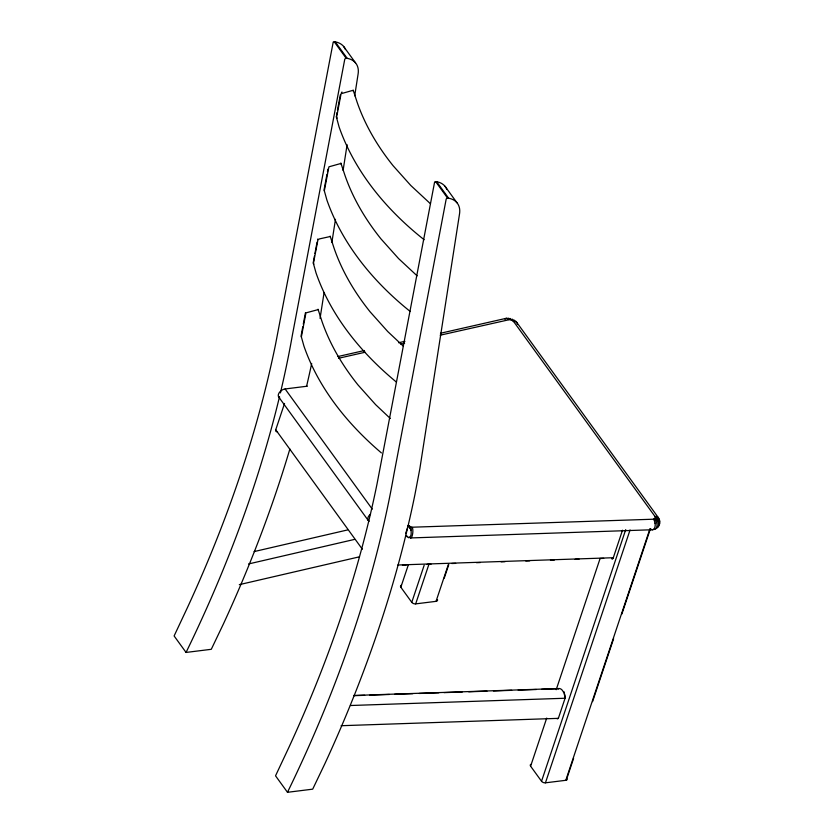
<?xml version="1.0" encoding="UTF-8"?>
<svg xmlns="http://www.w3.org/2000/svg" width="834" height="834" viewBox="0 0 834 834"><rect width="100%" height="100%" fill="white"/><g stroke="black" fill="none" stroke-linecap="round" stroke-linejoin="round"><path stroke-width="1.25" d="M381.409 452.925C347.684 424.183 318.578 388.394 303.941 346.11L301.084 335.914L302.794 326.719M396.358 382.045C361.268 353.095 331.15 316.378 316.055 272.999L313.209 262.793L314.428 256.153M410.047 311.332C373.632 282.121 342.44 244.539 326.897 200.045L324.051 189.839L326.959 174.285M424.12 239.702C386.851 210.293 354.898 172.179 339.084 126.924L336.238 116.447M405.637 533.437L408.326 525.389L411.402 527.234C410.203 530.507 413.038 536.669 408.441 537.617M512.212 319.61L512.159 319.078L511.523 320.027L509.657 319.599A6.057 2.022 -86.3 0 0 507.208 319.318M320.058 318.39L324.061 292.661M331.869 242.475L335.476 219.311M343.097 170.417L347.1 144.689M354.711 95.785L358.12 73.913A29.148 18.296 -35.9 0 0 347.184 58.328L335.237 41.846L333.214 42.065L275.606 344.046A1420.156 891.337 -35.9 0 1 187.369 607.746L174.108 635.956L186.055 652.438L211.283 649.3L223.449 623.863A1449.784 909.936 -35.9 0 0 289.867 448.994M336.488 115.175L336.967 112.621M337.447 110.078L340.355 94.795M327.449 171.731L327.929 169.187M314.908 253.599L317.087 242.141M303.274 324.165L305.452 312.708M411.402 527.234L653.502 519.207L655.253 518.237L654.982 516.454L513.661 321.58L511.523 320.027M317.566 239.598L317.848 238.993M284.54 403.479L275.741 429.771A2.992 1.877 -35.9 0 0 277.524 431.762M437.485 599.646A2.992 1.751 18.5 0 1 436.036 601.345L415.676 603.879A2.992 1.751 18.5 0 1 411.767 602.315L400.841 587.24L408.274 565.035M411.767 602.315L424.152 565.306M415.676 603.879L428.884 564.409M436.036 601.345L448.421 564.337M444.23 578.181L448.775 564.608M566.984 778.101A2.992 1.751 18.5 0 1 565.806 780.301L545.446 782.824A2.992 1.751 18.5 0 1 541.537 781.26L530.612 766.196L546.708 718.084M556.195 689.708L599.948 558.957M622.498 530.216L613.303 557.717A2.992 1.303 88.1 0 1 611.781 558.519M541.537 781.26L625.729 529.621M545.446 782.824L630.056 529.955M565.806 780.301L649.999 528.662M567.391 776.861L573.584 758.367M592.567 701.623L613.615 638.708M621.872 614.043L650.353 528.923M410.943 530.507L409.984 527.912L410.474 526.942M405.835 535.324L408.556 537.628M341.408 92.407L342.076 92.105M254.12 551.587L347.59 529.934M248.563 563.951L354.669 539.379M239.306 584.655L359.308 556.851M337.749 356.577L364.375 350.53M398.61 342.753L404.959 341.314M440.456 333.256L506.405 318.275M338.541 358.276L365.219 352.219M400.789 344.14L404.605 343.274M440.175 335.195L509.657 319.599M337.197 118.084L336.519 117.74M279.703 397.849A5.974 3.753 -35.9 0 1 279.056 392.97A5.974 3.753 -35.9 0 1 285.113 388.957L307.381 386.184M287.48 792.3L312.698 789.162L324.864 763.736A1449.784 909.936 -35.9 0 0 414.936 494.531L419.877 468.552L459.544 213.775A29.148 18.296 -35.9 0 0 448.609 198.19L436.651 181.708L434.639 181.927L377.031 483.918A1420.156 891.337 -35.9 0 1 288.793 747.608L275.533 775.818L287.48 792.3A1426.953 895.601 -35.9 0 0 393.856 474.682L446.2 199.013L447.139 198.096L448.609 198.19M340.564 163.568L328.909 166.821L324.332 190.84M652.845 529.736L410.682 537.94A6.067 2.054 -86.5 0 1 409.671 537.409M397.766 565.014L613.303 557.717A3.002 1.543 82.9 0 1 611.541 558.519M402.426 565.181L406.325 565.045M427.102 564.347L431.001 564.211M451.767 563.513L455.666 563.377M476.443 562.679L480.332 562.543M501.109 561.845L505.008 561.709M525.785 561.001L529.673 560.875M550.45 560.167L554.349 560.041M575.126 559.333L579.015 559.197M599.792 558.499L603.691 558.363M353.574 695.483L559.114 688.519M354.262 695.66L364.677 695.316M369.879 695.139L389.384 694.472M394.597 694.295L412.809 693.679M419.314 693.461L438.82 692.804M444.022 692.627L462.234 692.011M468.739 691.793L486.952 691.167M493.457 690.948L511.669 690.333M518.175 690.114L536.387 689.499M541.589 689.322L558.499 688.748M350.436 705.512L565.077 698.246A9.341 4.066 88.1 0 0 564.628 694.024M341.106 725.716L558.353 718.355L565.077 698.246A9.435 4.848 82.9 0 0 558.207 688.769M347.184 58.328L345.714 58.234L344.786 59.151L292.442 334.82A1426.953 895.601 -35.9 0 1 280.422 392.877M313.886 264.117L313.438 263.294L317.89 240.067L319.266 238.951L330.003 236.564M340.574 163.579L341.221 163.902M317.89 309.675L305.942 312.886L301.376 336.905M430.24 203.559L410.787 185.482L393.137 165.757C377.833 146.711 365.136 125.413 357.14 102.259L353.157 90.02M417.104 275.825L398.6 258.603L380.961 238.878C365.657 219.832 352.959 198.534 344.963 175.38L340.825 162.964M403.385 346.235L387.758 331.557L370.119 311.833C354.815 292.786 342.117 271.488 334.121 248.334L330.139 236.095M390.312 418.501L375.644 404.667L358.005 384.943C342.701 365.897 330.003 344.598 321.997 321.444L318.025 309.206M343.608 46.433L355.565 62.915M445.033 186.295L456.98 202.787M334.173 41.71L346.12 58.182M435.598 181.572L447.545 198.054M516.684 322.299L658.255 517.528M285.113 388.957L372.298 509.167M278.89 397.245L368.367 520.635M275.522 429.468L362.383 549.262M408.326 525.389L409.984 527.912L409.609 526.515M408.879 525.983L409.984 527.912M406.533 535.709L407.013 536.794M353.48 91.021L352.417 90.489L341.085 93.7L336.519 117.719M563.878 691.605A9.341 4.066 88.1 0 1 564.295 692.752M556.883 718.585A9.435 4.848 82.9 0 0 558.342 718.355A9.341 4.066 88.1 0 1 557.102 718.585M436.651 181.708A29.148 18.296 -35.9 0 1 446.888 189.443M513.671 321.58A5.984 3.544 -39.4 0 1 517.268 324.134M654.982 516.454A5.984 3.951 -32.2 0 1 658.933 519.488M505.008 319.359A5.953 3.034 83.2 0 1 508.74 319.599M655.065 523.126A6.046 3.127 82.6 0 1 654.294 528.631A6.046 3.127 82.6 0 1 651.208 529.225M412.34 527.369A6.067 2.054 -86.5 0 1 412.642 533.843A6.067 2.054 -86.5 0 1 410.63 538.076M513.118 320.986A6.057 2.867 -48.7 0 1 515.662 321.194A5.942 2.815 -48.7 0 1 516.027 321.893M512.42 320.444A5.942 1.71 -59 0 1 514.213 321.497M653.502 519.207A6.046 3.127 82.6 0 1 655.024 523.241M654.492 528.756A5.942 4.514 51.4 0 0 657.922 522.147A6.057 4.597 51.4 0 0 654.867 518.696M656.577 527.672A5.942 4.795 28.2 0 0 658.756 521.167A6.057 4.889 28.2 0 0 655.253 518.237M655.378 517.111A5.942 4.399 -19.2 0 1 659.444 522.042M654.273 519.029A6.057 3.993 69.4 0 1 657.015 525.17A6.057 3.993 69.4 0 1 654.429 529.475M510.596 319.735A6.057 0.792 -77 0 0 510.272 318.525A5.942 0.782 -77 0 0 509.981 318.911M655.472 517.726A5.942 4.764 2.9 0 1 659.1 524.774M654.471 529.35A6.057 3.993 69.4 0 1 653.397 529.361M369.17 521.229A5.974 3.753 -35.9 0 1 370.536 514.13M530.612 766.196A2.992 1.751 18.5 0 1 530.695 764.403M400.841 587.24A2.992 1.751 18.5 0 1 401.404 585.187M311.687 363.457A1449.784 909.936 -35.9 0 1 306.61 386.142M279.536 396.609A1426.953 895.601 -35.9 0 1 186.055 652.438M335.237 41.846A29.148 18.296 -35.9 0 1 345.464 49.571"/></g></svg>
